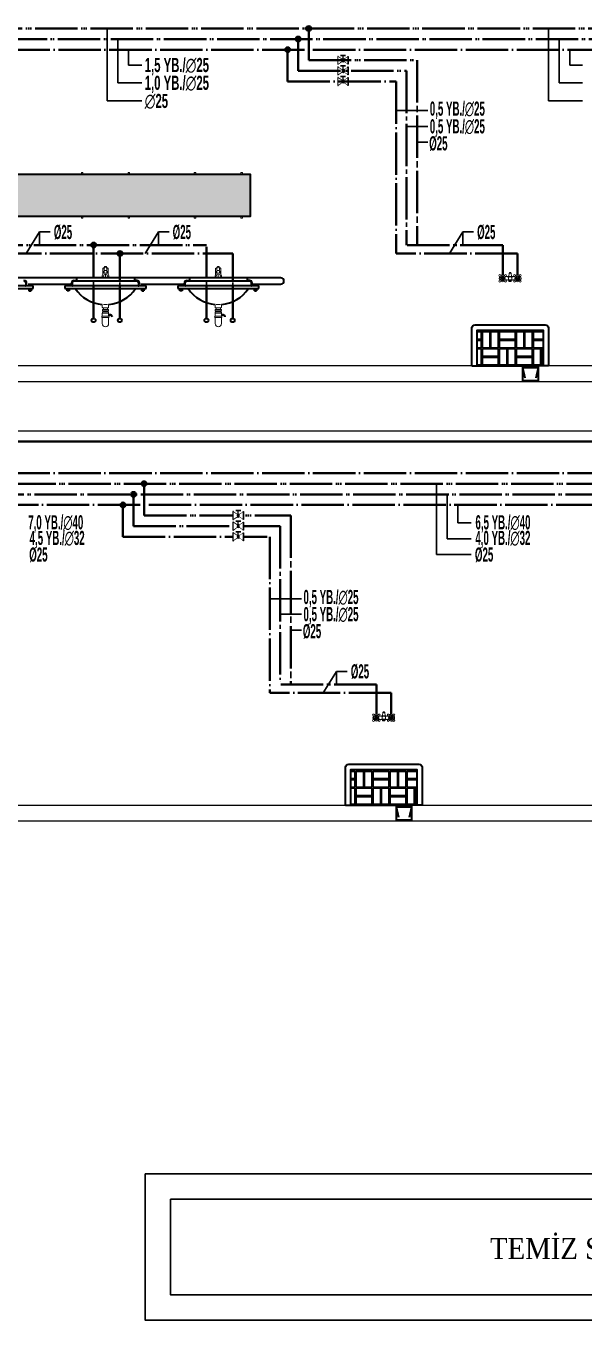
# Model space of a CAD drawing. Header units: centimetres. Extents: x 405464 to 563355, y 50011 to 66875.
# Drawn here: x 527998 to 528788, y 52674 to 54508 of the extents above; entities that cross this region are included whole.
import ezdxf
from ezdxf.enums import TextEntityAlignment as Align

# ---------------------------------------------------------------- set-up
doc = ezdxf.new("R2010")
doc.units = ezdxf.units.CM
for name, pattern in [('SICAKSU1', [75, 60, -6, 0, -3, 0, -6]), ('SIRKUL-1', [78, 60, -6, 0, -3, 0, -3, 0, -6]), ('SOGUKSU1', [72, 60, -6, 0, -6])]:
    doc.linetypes.add(name, pattern=pattern)
doc.layers.add('0-KRCN DI SU', color=41, linetype='D')
for name, color, linetype, lineweight in [('0-KRCN-IST-KÜRESEL VANA', 4, 'Continuous', 25), ('0-KRCN-IST-YAZI', 81, 'Continuous', 30), ('0-KRCN-SHT-02CIHAZ', 132, 'Continuous', 25), ('0-KRCN-SHT-03CIHAZ', 120, 'Continuous', 30), ('0-KRCN-SHT-DUŞTEKNESİKARE', 171, 'Continuous', 35), ('0-KRCN-SHT-KÜRESEL VANA', 4, 'Continuous', 25), ('0-KRCN-SHT-LAVABO', 171, 'Continuous', 35), ('0-KRCN-SHT-PAPSPAS YIKAMA', 171, 'Continuous', 40), ('0-KRCN-SHT-PİSSU-BORU', 220, 'PISSU_LINE50', 40), ('0-KRCN-SHT-PROSES-BORU', 1, '0-Y_LINE', 40), ('0-KRCN-SHT-SICAKSU', 50, 'SICAKSU1', 40), ('0-KRCN-SHT-SIRKULASYON', 145, 'SIRKUL-1', 40), ('0-KRCN-SHT-SOGUKSU', 141, 'SOGUKSU1', 40), ('0-KRCN-SHT-YAZI', 31, 'Continuous', 35), ('0-KRCN-SHT-YAZI-ÇAP-TEMSU', 81, 'Continuous', 30), ('0-MEK-SHT-YAZI-ÇAP-TEMSU', 81, 'Continuous', 30)]:
    doc.layers.add(name, color=color, linetype=linetype, lineweight=lineweight)
doc.styles.add('BORU', font='AGENCYR.TTF')
doc.styles.add('CAP', font='ARIALNB.TTF')
doc.styles.add('MUF', font='isocpeur.ttf')
doc.styles.get("Standard").update_dxf_attribs({"font": 'arial.ttf'})
doc.styles.add('YAZI', font='times.ttf')
doc.linetypes.add('0-Y_LINE', pattern='A,100,-0.5,["Y",BORU,S=9,R=0,X=0,Y=-4.5],-5', length=105.5)
doc.linetypes.add('D', pattern='A,12,-1,["D",Standard,S=1,R=0,X=-0.1,Y=-0.5],-1.6', length=14.6)
doc.linetypes.add('PISSU_LINE50', pattern='A,50,-10,["C",MUF,S=10,R=0,X=1,Y=-5],0', length=60)

# ---------------------------------------------------------------- blocks, each defined once
blk = doc.blocks.new('TEMİZLİK ODASI TEFRİŞİ')
at = {"layer": '0-KRCN-SHT-DUŞTEKNESİKARE', "color": 120, "linetype": 'Continuous', "lineweight": 20}
for p, q in [((35.2, 87.6), (34.8, 84.2)), ((35.2, 87.4), (37, 87.4)), ((36.4, 88.1), (35.8, 88.1)), ((37.4, 84.2), (37, 87.6)), ((27.8, 83), (26.4, 84.4)), ((27.8, 82.1), (26.4, 80.7)), ((28.7, 83.9), (27.3, 85.2)), ((28.7, 81.3), (27.3, 79.9)), ((29.6, 83.9), (30.9, 85.2)), ((29.6, 81.3), (30.9, 79.9)), ((30.4, 83), (31.8, 84.4)), ((30.4, 82.1), (31.8, 80.7)), ((35, 80.4), (35, 79.8)), ((35, 79.8), (35.2, 79.6)), ((37.2, 79.8), (35, 79.8)), ((35.2, 80.4), (35.2, 79.6)), ((35.2, 79.6), (37.1, 79.6)), ((37.1, 79.6), (37.1, 80.4)), ((37.1, 79.6), (37.2, 79.8)), ((37.2, 80.4), (37.2, 79.8)), ((41.6, 82.9), (40.3, 84.3)), ((41.6, 82), (40.3, 80.7)), ((42.5, 83.8), (41.1, 85.2)), ((42.5, 81.2), (41.1, 79.8)), ((43.4, 83.8), (44.8, 85.2)), ((43.4, 81.2), (44.8, 79.8)), ((44.2, 82.9), (45.6, 84.3)), ((44.2, 82), (45.6, 80.7))]:
    blk.add_line(p, q, dxfattribs=at)
at = {"layer": '0-KRCN-SHT-DUŞTEKNESİKARE'}
for p, q in [((5, 33), (9.2, 33)), ((5, 32.2), (9.2, 32.2)), ((5, 25), (9.2, 25)), ((9.2, 33), (9.2, 33.7)), ((9.2, 25), (9.2, 32.2)), ((10, 33), (10, 33.7)), ((10, 33), (25.2, 33)), ((10, 32.2), (17.2, 32.2)), ((10, 17), (10, 32.2)), ((17.2, 17), (17.2, 32.2)), ((18, 32.2), (25.2, 32.2)), ((18, 17), (18, 32.2)), ((25.2, 33), (25.2, 33.7)), ((25.2, 17), (25.2, 32.2)), ((26, 33), (26, 33.7)), ((26, 33), (33.2, 33)), ((26, 32.2), (41.2, 32.2)), ((26, 25), (26, 32.2)), ((26, 25), (41.2, 25)), ((33.2, 33), (33.2, 33.7)), ((34, 33), (34, 33.7)), ((34, 33), (41.2, 33)), ((41.2, 33), (41.2, 33.7)), ((41.2, 25), (41.2, 32.2)), ((42, 33), (42, 33.7)), ((42, 33), (57.2, 33)), ((42, 32.2), (49.2, 32.2)), ((42, 17), (42, 32.2)), ((49.2, 17), (49.2, 32.2)), ((50, 32.2), (57.2, 32.2)), ((50, 17), (50, 32.2)), ((57.2, 33), (57.2, 33.7)), ((57.2, 17), (57.2, 32.2)), ((58, 33), (58, 33.7)), ((58, 33), (65.2, 33)), ((58, 32.2), (67.2, 32.2)), ((58, 25), (58, 32.2)), ((58, 25), (67.2, 25)), ((65.2, 33), (65.2, 33.7)), ((66, 33), (66, 33.7)), ((66, 33), (67.2, 33)), ((5, 24.2), (9.2, 24.2)), ((5, 17), (9.2, 17)), ((5, 16.2), (9.2, 16.2)), ((9.2, 17), (9.2, 24.2)), ((9.2, 1), (9.2, 16.2)), ((10, 17), (17.2, 17)), ((10, 16.2), (25.2, 16.2)), ((10, 9), (10, 16.2)), ((18, 17), (25.2, 17)), ((25.2, 9), (25.2, 16.2)), ((26, 24.2), (41.2, 24.2)), ((26, 17), (26, 24.2)), ((26, 17), (41.2, 17)), ((26, 16.2), (33.2, 16.2)), ((26, 1), (26, 16.2)), ((33.2, 1), (33.2, 16.2)), ((34, 16.2), (41.2, 16.2)), ((34, 1), (34, 16.2)), ((41.2, 17), (41.2, 24.2)), ((41.2, 1), (41.2, 16.2)), ((42, 17), (49.2, 17)), ((42, 16.2), (57.2, 16.2)), ((42, 9), (42, 16.2)), ((50, 17), (57.2, 17)), ((57.2, 9), (57.2, 16.2)), ((58, 24.2), (67.2, 24.2)), ((58, 17), (58, 24.2)), ((58, 17), (67.2, 17)), ((58, 16.2), (65.2, 16.2)), ((58, 1), (58, 16.2)), ((65.2, 1), (65.2, 16.2)), ((66, 16.2), (67.2, 16.2)), ((66, 1), (66, 16.2)), ((0, 0), (47.7, 0)), ((5, 1), (9.2, 1)), ((5, 0.2), (9.2, 0.2)), ((9.2, 0), (9.2, 0.2)), ((10, 9), (25.2, 9)), ((10, 8.2), (25.2, 8.2)), ((10, 1), (10, 8.2)), ((10, 1), (25.2, 1)), ((10, 0.2), (17.2, 0.2)), ((10, 0), (10, 0.2)), ((17.2, 0), (17.2, 0.2)), ((18, 0.2), (25.2, 0.2)), ((18, 0), (18, 0.2)), ((25.2, 1), (25.2, 8.2)), ((25.2, 0), (25.2, 0.2)), ((26, 1), (33.2, 1)), ((26, 0.2), (41.2, 0.2)), ((26, 0), (26, 0.2)), ((34, 1), (41.2, 1)), ((41.2, 0), (41.2, 0.2)), ((42, 9), (57.2, 9)), ((42, 8.2), (57.2, 8.2)), ((42, 1), (42, 8.2)), ((42, 1), (57.2, 1)), ((42, 0.2), (49.2, 0.2)), ((42, 0), (42, 0.2)), ((49.2, 0), (49.2, 0.2)), ((50, 0.2), (57.2, 0.2)), ((50, 0), (50, 0.2)), ((57.2, 1), (57.2, 8.2)), ((57.2, 0), (57.2, 0.2)), ((58, 1), (65.2, 1)), ((58, 0.2), (67.2, 0.2)), ((58, 0), (58, 0.2)), ((72.2, 0), (62.7, 0)), ((66, 1), (67.2, 1)), ((47.8, -1.7), (50.1, -11.4)), ((47.8, -1.7), (62.7, -1.7)), ((60.5, -11.4), (62.7, -1.7))]:
    blk.add_line(p, q, dxfattribs=at)
at = {"layer": '0-KRCN-SHT-DUŞTEKNESİKARE', "color": 120, "linetype": 'Continuous', "lineweight": 20}
for points in [[(30.9, 85.3, 0.241813), (28, 85.6, 0.061533), (27.3, 85.3, 0.061533)], [(44.8, 85.4, 0.046279), (44.2, 85.6, 0.258278), (41.1, 85.1)], [(26.4, 84.4, 0.307928), (26.4, 80.7, 0.307928)], [(27.3, 79.9, 0.307928), (30.9, 79.9)], [(34.9, 80.9, 0.005994), (31.4, 81.1, 0.005994)], [(31.8, 80.7, 0.032609), (32, 81.1)], [(40.5, 84.1, 0.007122), (36.1, 84.3)], [(40.7, 81.1, 0.005754), (37.4, 80.9)], [(40.2, 81.1, 0.026784), (40.4, 80.8, 0.026784)], [(41.2, 79.9, 0.296451), (44.8, 79.8)], [(45.7, 80.6, 0.312764), (45.8, 84.4, 0.312764)]]:
    blk.add_lwpolyline(points, format="xyb", dxfattribs=at)
blk.add_lwpolyline([(34.6, 81.2), (37.6, 81.2), (37.6, 83.3, 0.406919), (37, 84), (35.3, 84, 0.406743), (34.6, 83.3)], format="xyb", close=True, dxfattribs=at)
blk.add_lwpolyline([(34.9, 81.2), (34.9, 80.4), (37.4, 80.4), (37.4, 81.2)], dxfattribs=at)
at = {"layer": '0-KRCN-SHT-DUŞTEKNESİKARE'}
blk.add_lwpolyline([(0, 0), (0, 35.7, -0.414214), (3, 38.7), (69.2, 38.7, -0.414214), (72.2, 35.7), (72.2, 0)], format="xyb", dxfattribs=at)
blk.add_lwpolyline([(5, 0), (5, 33.7), (67.2, 33.7), (67.2, 0)], dxfattribs=at)
blk.add_lwpolyline([(47.7, 0), (47.7, -14), (62.7, -14), (62.7, 0)], close=True, dxfattribs=at)
at = {"layer": '0-KRCN-SHT-DUŞTEKNESİKARE', "color": 120, "linetype": 'Continuous', "lineweight": 20}
for centre in [(29.1, 82.6), (42.9, 82.5)]:
    blk.add_circle(centre, 0.54, dxfattribs=at)
for centre, radius, start, end in [((26.4, 85.2), 0.843, 0.3785, 269.6215), ((31.8, 85.2), 0.843, 270.3785, 179.6215), ((35.8, 87.5), 0.6, 90, 171.8814), ((36.4, 87.5), 0.6, 8.1186, 90), ((40.3, 85.2), 0.843, 0.3785, 269.6215), ((45.6, 85.2), 0.843, 270.3785, 179.6215), ((26.4, 79.9), 0.843, 90.3785, 359.6215), ((29.1, 82.6), 2.4, 149.4775, 210.5225), ((29.1, 82.6), 1.38, 160.8241, 250.8241), ((29.1, 82.6), 1.38, 19.1759, 160.8241), ((29.1, 82.6), 2.4, 59.4775, 120.5225), ((29.1, 82.6), 2.4, 239.4775, 300.5225), ((29.1, 82.6), 1.38, 250.8241, 340.8241), ((29.1, 82.6), 1.38, 340.8241, 19.1759), ((31.8, 79.9), 0.843, 180.3785, 89.6215), ((29.1, 82.6), 2.4, 329.4775, 30.5225), ((41.4, -75.2), 159.6, 91.8949, 93.5664), ((32.9, 88.4), 7.41, 270.3733, 283.0762), ((33, 81.2), 2.96, 64.314, 82.3504), ((34, 83.3), 0.65, 0.008, 71.7267), ((38.3, 83.3), 0.65, 108.2813, 180), ((39.3, 88.4), 7.41, 256.9318, 269.6347), ((39.2, 81.2), 2.96, 97.6576, 115.694), ((40.3, 79.8), 0.843, 90.3785, 359.6215), ((42.9, 82.5), 2.4, 149.4775, 210.5225), ((42.9, 82.5), 1.38, 19.1759, 160.8241), ((42.9, 82.5), 1.38, 160.8241, 250.8241), ((42.9, 82.5), 2.4, 59.4775, 120.5225), ((42.9, 82.5), 2.4, 239.4775, 300.5225), ((42.9, 82.5), 1.38, 250.8241, 340.8241), ((42.9, 82.5), 1.38, 340.8241, 19.1759), ((45.6, 79.8), 0.843, 180.3785, 89.6215), ((42.9, 82.5), 2.4, 329.4775, 30.5225)]:
    blk.add_arc(centre, radius, start, end, dxfattribs=at)
at = {"layer": '0-KRCN-SHT-SICAKSU', "ltscale": 0.5}
blk.add_line((29.1, 85.8), (29.1, 114), dxfattribs=at)
at = {"layer": '0-KRCN-SHT-SOGUKSU', "ltscale": 0.5}
blk.add_line((43.1, 85.8), (43.1, 106), dxfattribs=at)
blk = doc.blocks.new('0-MEK-SHT-KÜRESELVANA')
at = {"layer": '0-KRCN-IST-KÜRESEL VANA'}
blk.add_hatch(color=256, dxfattribs=at).paths.add_polyline_path([(1.4, 0, 1), (-1.4, 0, 1)])
for p, q in [((-1.1, 0.9), (-4.2, 3)), ((-4.2, -3.1), (-4.2, 3)), ((-4.2, 3), (-4.2, -3.1)), ((-2.4, 4.6), (2.3, 4.6)), ((0, 4.6), (-2.4, 4.6)), ((0, 0), (0, 4.6)), ((2.3, 4.6), (0, 4.6)), ((1.1, 0.8), (4.3, 3)), ((4.3, -3.1), (4.3, 3)), ((4.3, 3), (4.3, -3.1)), ((-4.2, -3.1), (-1.1, -0.9)), ((4.3, -3.1), (1.1, -0.8))]:
    blk.add_line(p, q, dxfattribs=at)
for points in [[(-4.5, 3.7), (-5, 3.7), (-5, -3.8), (-4.5, -3.8)], [(4.6, 3.7), (5, 3.7), (5, -3.8), (4.6, -3.8)]]:
    blk.add_lwpolyline(points, close=True, dxfattribs=at)
blk.add_circle((0, 0), 1.42, dxfattribs=at)
blk.add_wipeout([(4.3, 3), (4.3, -3.1), (1.1, -0.9), (1.2, -0.8), (1.2, -0.7), (1.2, -0.7), (1.3, -0.6), (1.3, -0.5), (1.4, -0.4), (1.4, -0.3), (1.4, -0.2), (1.4, -0.1), (1.4, 0), (1.4, 0.1), (1.4, 0.2), (1.4, 0.2), (1.4, 0.3), (1.4, 0.4), (1.3, 0.5), (1.3, 0.6), (1.2, 0.7), (1.2, 0.7), (1.2, 0.8), (1.1, 0.8), (1.1, 0.9)]).dxf.layer = '0-KRCN-IST-KÜRESEL VANA'
blk.add_wipeout([(-4.2, 3), (-4.2, -3.1), (-1.1, -0.9), (-1.2, -0.8), (-1.2, -0.7), (-1.2, -0.7), (-1.3, -0.6), (-1.3, -0.5), (-1.4, -0.4), (-1.4, -0.3), (-1.4, -0.2), (-1.4, -0.1), (-1.4, 0), (-1.4, 0.1), (-1.4, 0.2), (-1.4, 0.2), (-1.4, 0.3), (-1.4, 0.4), (-1.3, 0.5), (-1.3, 0.6), (-1.2, 0.7), (-1.2, 0.7), (-1.2, 0.8), (-1.1, 0.8), (-1.1, 0.9)]).dxf.layer = '0-KRCN-IST-KÜRESEL VANA'
blk = doc.blocks.new('0-MEK-SHT-ZKLN-LAV.TEZGAHALTI YEDİLİ')
at = {"layer": '0-KRCN-SHT-LAVABO', "linetype": 'Continuous', "lineweight": 20}
h = blk.add_hatch(dxfattribs=at)
h.set_pattern_fill('DASH', color=120, scale=1.5, angle=45)
h.paths.add_polyline_path([(-285.8, 141), (-285.8, 141.6), (-284.4, 141.6), (-284.4, 141), (-241.9, 141), (-241.9, 141.6), (-240.5, 141.6), (-240.5, 141), (-180.8, 141), (-180.8, 141.6), (-179.4, 141.6), (-179.4, 141), (-136.8, 141), (-136.8, 141.6), (-135.4, 141.6), (-135.4, 141), (-75.7, 141), (-75.7, 141.6), (-74.3, 141.6), (-74.3, 141), (-31.8, 141), (-31.8, 141.6), (-30.4, 141.6), (-30.4, 141), (29.4, 141), (29.4, 141.6), (30.8, 141.6), (30.8, 141), (73.3, 141), (73.3, 141.6), (74.7, 141.6), (74.7, 141), (135.8, 141), (135.8, 141.6), (137.2, 141.6), (137.2, 141), (179.8, 141), (179.8, 141.6), (181.2, 141.6), (181.2, 141), (401.4, 141), (401.4, 181), (181.2, 181), (181.2, 180.4), (179.8, 180.4), (179.8, 181), (137.2, 181), (137.2, 180.4), (135.8, 180.4), (135.8, 181), (74.7, 181), (74.7, 180.4), (73.3, 180.4), (73.3, 181), (30.8, 181), (30.8, 180.4), (29.4, 180.4), (29.4, 181), (-30.4, 181), (-30.4, 180.4), (-31.8, 180.4), (-31.8, 181), (-74.3, 181), (-74.3, 180.4), (-75.7, 180.4), (-75.7, 181), (-135.4, 181), (-135.4, 180.4), (-136.8, 180.4), (-136.8, 181), (-179.4, 181), (-179.4, 180.4), (-180.8, 180.4), (-180.8, 181), (-240.5, 181), (-240.5, 180.4), (-241.9, 180.4), (-241.9, 181), (-284.4, 181), (-284.4, 180.4), (-285.8, 180.4), (-285.8, 181), (-293.1, 181), (-293.1, 141)])
at = {"layer": '0-KRCN-SHT-LAVABO', "color": 120, "linetype": 'Continuous', "lineweight": 20}
for p, q in [((242.3, 182.5), (242.3, 180.4)), ((243.7, 182.5), (242.3, 182.5)), ((242.3, 180.4), (243.7, 180.4)), ((243.7, 180.4), (243.7, 182.5)), ((286.2, 180.4), (286.2, 182.5)), ((286.2, 182.5), (287.6, 182.5)), ((287.6, 180.4), (286.2, 180.4)), ((287.6, 182.5), (287.6, 180.4)), ((348.7, 182.5), (348.7, 180.4)), ((350.1, 182.5), (348.7, 182.5)), ((348.7, 180.4), (350.1, 180.4)), ((350.1, 180.4), (350.1, 182.5)), ((392.7, 180.4), (392.7, 182.5)), ((392.7, 182.5), (394.1, 182.5)), ((394.1, 180.4), (392.7, 180.4)), ((394.1, 182.5), (394.1, 180.4)), ((242.3, 139.5), (242.3, 141.6)), ((242.3, 141.6), (243.7, 141.6)), ((243.7, 139.5), (242.3, 139.5)), ((243.7, 141.6), (243.7, 139.5)), ((287.6, 141.6), (286.2, 141.6)), ((286.2, 141.6), (286.2, 139.5)), ((286.2, 139.5), (287.6, 139.5)), ((287.6, 139.5), (287.6, 141.6)), ((348.7, 139.5), (348.7, 141.6)), ((348.7, 141.6), (350.1, 141.6)), ((350.1, 139.5), (348.7, 139.5)), ((350.1, 141.6), (350.1, 139.5)), ((394.1, 141.6), (392.7, 141.6)), ((392.7, 141.6), (392.7, 139.5)), ((392.7, 139.5), (394.1, 139.5)), ((394.1, 139.5), (394.1, 141.6)), ((261.9, 85), (263.7, 90.1)), ((264, 86.6), (262.1, 83)), ((262.4, 86.5), (262.4, 91.7)), ((264.1, 93.4), (263.7, 90.6)), ((264, 93.2), (265.8, 93.2)), ((265.2, 93.9), (264.7, 93.9)), ((264.9, 86.6), (264.9, 83)), ((266.2, 90.6), (265.8, 93.4)), ((265.9, 86.6), (267.8, 83)), ((268, 85), (266.2, 90.1)), ((267.5, 86.5), (267.5, 91.7)), ((368.4, 85), (370.1, 90.1)), ((370.4, 86.6), (368.5, 83)), ((368.9, 86.5), (368.9, 91.7)), ((370.5, 93.4), (370.1, 90.6)), ((370.5, 93.2), (372.3, 93.2)), ((371.7, 93.9), (371.1, 93.9)), ((371.4, 86.6), (371.4, 83)), ((372.7, 90.6), (372.3, 93.4)), ((372.4, 86.6), (374.3, 83)), ((374.5, 85), (372.7, 90.1)), ((373.9, 86.5), (373.9, 91.7)), ((261.9, 83), (261.9, 85)), ((261.9, 83), (268, 83)), ((268, 83), (268, 85)), ((368.4, 83), (368.4, 85)), ((368.4, 83), (374.5, 83)), ((374.5, 83), (374.5, 85)), ((261.9, 55.3), (261.9, 57.9)), ((261.9, 49.3), (261.9, 46.8)), ((262, 52.7), (262, 52.5)), ((262, 50.5), (262, 50.3)), ((267.4, 54.8), (262.4, 54.8)), ((267.4, 49.8), (262.4, 49.8)), ((267.4, 53.2), (262.5, 53.2)), ((262.5, 52), (267.4, 52)), ((267.4, 51), (262.5, 51)), ((262.5, 49.8), (267.4, 49.8)), ((262.9, 54.8), (262.9, 53.2)), ((262.9, 52), (262.9, 51)), ((266.9, 54.8), (266.9, 53.2)), ((266.9, 52), (266.9, 51)), ((267.9, 57.9), (267.9, 55.3)), ((267.9, 52.5), (267.9, 52.7)), ((267.9, 50.3), (267.9, 50.5)), ((267.9, 46.8), (267.9, 49.3)), ((368.4, 55.3), (368.4, 57.9)), ((368.4, 52.7), (368.4, 52.5)), ((368.4, 50.5), (368.4, 50.3)), ((368.4, 49.3), (368.4, 46.8)), ((373.9, 54.8), (368.9, 54.8)), ((373.9, 53.2), (368.9, 53.2)), ((368.9, 52), (373.9, 52)), ((373.9, 51), (368.9, 51)), ((368.9, 49.8), (373.9, 49.8)), ((373.9, 49.8), (368.9, 49.8)), ((369.4, 54.8), (369.4, 53.2)), ((369.4, 52), (369.4, 51)), ((373.4, 54.8), (373.4, 53.2)), ((373.4, 52), (373.4, 51)), ((374.4, 57.9), (374.4, 55.3)), ((374.4, 52.5), (374.4, 52.7)), ((374.4, 50.3), (374.4, 50.5)), ((374.4, 46.8), (374.4, 49.3)), ((261.4, 46.3), (261.4, 46.1)), ((267.9, 46.8), (261.9, 46.8)), ((261.9, 45.6), (267.9, 45.6)), ((261.9, 45.6), (261.9, 39.8)), ((264.9, 36.8), (264.9, 36.8)), ((267.9, 39.8), (267.9, 45.6)), ((268.4, 46.1), (268.4, 46.3)), ((367.9, 46.3), (367.9, 46.1)), ((374.4, 46.8), (368.4, 46.8)), ((368.4, 45.6), (374.4, 45.6)), ((368.4, 45.6), (368.4, 39.8)), ((371.4, 36.8), (371.4, 36.8)), ((374.4, 39.8), (374.4, 45.6)), ((374.9, 46.1), (374.9, 46.3))]:
    blk.add_line(p, q, dxfattribs=at)
at = {"layer": '0-KRCN-SHT-LAVABO', "linetype": 'Continuous'}
for p, q in [((430.4, 83), (-322.2, 83)), ((196.8, 75.4), (120.2, 75.4)), ((190, 75.9), (190, 78)), ((190.5, 77), (190.5, 78)), ((191.9, 77), (232.9, 77)), ((192.7, 77), (192.7, 75.4)), ((194.7, 77), (194.7, 75.4)), ((196.8, 72.9), (196.8, 75.4)), ((226.7, 75.4), (226.7, 72.9)), ((303.2, 75.4), (226.7, 75.4)), ((228.7, 77), (228.7, 75.4)), ((230.7, 77), (230.7, 75.4)), ((232.9, 77), (232.9, 78)), ((233.4, 78), (233.4, 75.9)), ((235.4, 80.5), (237.6, 80.5)), ((294.4, 80), (235.4, 80)), ((237.6, 83), (237.6, 80.5)), ((292.3, 83), (292.3, 80.5)), ((294.4, 80.5), (292.3, 80.5)), ((296.4, 75.9), (296.4, 78)), ((296.9, 77), (296.9, 78)), ((298.3, 77), (339.4, 77)), ((299.2, 77), (299.2, 75.4)), ((301.2, 77), (301.2, 75.4)), ((303.2, 72.9), (303.2, 75.4)), ((333.1, 75.4), (333.1, 72.9)), ((409.7, 75.4), (333.1, 75.4)), ((335.2, 77), (335.2, 75.4)), ((337.2, 77), (337.2, 75.4)), ((339.4, 77), (339.4, 78)), ((339.9, 78), (339.9, 75.9)), ((341.9, 80.5), (344.1, 80.5)), ((400.9, 80), (341.9, 80)), ((344.1, 83), (344.1, 80.5)), ((398.7, 83), (398.7, 80.5)), ((400.9, 80.5), (398.7, 80.5)), ((402.9, 75.9), (402.9, 78)), ((403.4, 77), (403.4, 78)), ((403.4, 77), (430.4, 77)), ((405.6, 77), (405.6, 75.4)), ((407.6, 77), (407.6, 75.4)), ((409.7, 72.9), (409.7, 75.4)), ((120.2, 72.9), (196.8, 72.9)), ((191.8, 72.9), (191.8, 71.9)), ((192.2, 71.7), (195.2, 71.7)), ((192.7, 72.9), (192.7, 71.9)), ((192.7, 71.7), (192.7, 70.9)), ((192.7, 70.9), (194.7, 70.9)), ((194.7, 72.9), (194.7, 71.9)), ((194.7, 71.7), (194.7, 70.9)), ((195.6, 72.9), (195.6, 71.9)), ((226.7, 72.9), (303.2, 72.9)), ((227.8, 72.9), (227.8, 71.9)), ((231.3, 71.7), (228.2, 71.7)), ((228.7, 72.9), (228.7, 71.9)), ((228.7, 71.7), (228.7, 70.9)), ((230.7, 70.9), (228.7, 70.9)), ((230.7, 72.9), (230.7, 71.9)), ((230.7, 71.7), (230.7, 70.9)), ((231.6, 72.9), (231.6, 71.9)), ((298.3, 72.9), (298.3, 71.9)), ((298.6, 71.7), (301.7, 71.7)), ((299.2, 72.9), (299.2, 71.9)), ((299.2, 71.7), (299.2, 70.9)), ((299.2, 70.9), (301.2, 70.9)), ((301.2, 72.9), (301.2, 71.9)), ((301.2, 71.7), (301.2, 70.9)), ((302.1, 72.9), (302.1, 71.9)), ((333.1, 72.9), (409.7, 72.9)), ((334.3, 72.9), (334.3, 71.9)), ((337.7, 71.7), (334.6, 71.7)), ((335.2, 72.9), (335.2, 71.9)), ((335.2, 71.7), (335.2, 70.9)), ((337.2, 70.9), (335.2, 70.9)), ((337.2, 72.9), (337.2, 71.9)), ((337.2, 71.7), (337.2, 70.9)), ((338.1, 72.9), (338.1, 71.9)), ((404.7, 72.9), (404.7, 71.9)), ((405.1, 71.7), (408.2, 71.7)), ((405.6, 72.9), (405.6, 71.9)), ((405.6, 71.7), (405.6, 70.9)), ((405.6, 70.9), (407.6, 70.9)), ((407.6, 72.9), (407.6, 71.9)), ((407.6, 71.7), (407.6, 70.9)), ((408.5, 72.9), (408.5, 71.9))]:
    blk.add_line(p, q, dxfattribs=at)
blk.add_lwpolyline([(-293.1, 181), (401.4, 181), (401.4, 141), (-293.1, 141)], close=True, dxfattribs=at)
at = {"layer": '0-KRCN-SHT-LAVABO', "color": 120, "linetype": 'Continuous', "lineweight": 20}
for points in [[(263.7, 90.1), (263.7, 87.3), (266.2, 87.3), (266.2, 90.1)], [(370.1, 90.1), (370.1, 87.3), (372.7, 87.3), (372.7, 90.1)]]:
    blk.add_lwpolyline(points, close=True, dxfattribs=at)
at = {"layer": '0-KRCN-SHT-LAVABO', "linetype": 'Continuous'}
for centre in [(253.7, 42.9), (278.5, 42.9), (360.2, 42.9), (385, 42.9)]:
    blk.add_circle(centre, 1.84, dxfattribs=at)
at = {"layer": '0-KRCN-SHT-LAVABO', "color": 120, "linetype": 'Continuous', "lineweight": 20}
for centre, radius, start, end in [((264.9, 89.7), 3.23, 107.405, 141.3143), ((264.7, 93.3), 0.6, 90, 171.8814), ((265.2, 93.3), 0.6, 8.1186, 90), ((264.9, 89.7), 3.23, 38.6857, 72.595), ((371.4, 89.7), 3.23, 107.405, 141.3143), ((371.1, 93.3), 0.6, 90, 171.8814), ((371.7, 93.3), 0.6, 8.1186, 90), ((371.4, 89.7), 3.23, 38.6857, 72.595), ((262.4, 55.3), 0.5, 180, 270), ((262.4, 49.3), 0.5, 90, 180), ((262.5, 52.7), 0.5, 90, 180), ((262.5, 52.5), 0.5, 180, 270), ((262.5, 50.5), 0.5, 90, 180), ((262.5, 50.3), 0.5, 180, 270), ((264.9, 92), 34.3, 266.6528, 273.3472), ((267.4, 55.3), 0.5, 270, 0), ((267.4, 52.7), 0.5, 0, 90), ((267.4, 52.5), 0.5, 270, 0), ((267.4, 50.5), 0.5, 0, 90), ((267.4, 50.3), 0.5, 270, 0), ((267.4, 49.3), 0.5, 0, 90), ((368.9, 55.3), 0.5, 180, 270), ((368.9, 52.7), 0.5, 90, 180), ((368.9, 52.5), 0.5, 180, 270), ((368.9, 50.5), 0.5, 90, 180), ((368.9, 50.3), 0.5, 180, 270), ((368.9, 49.3), 0.5, 90, 180), ((371.4, 92), 34.3, 266.6528, 273.3472), ((373.9, 55.3), 0.5, 270, 0), ((373.9, 52.7), 0.5, 0, 90), ((373.9, 52.5), 0.5, 270, 0), ((373.9, 50.5), 0.5, 0, 90), ((373.9, 50.3), 0.5, 270, 0), ((373.9, 49.3), 0.5, 0, 90), ((261.9, 46.3), 0.5, 90, 180), ((261.9, 46.1), 0.5, 180, 270), ((264.9, 39.8), 3, 180, 270), ((264.9, 39.8), 3, 270, 0), ((267.9, 46.3), 0.5, 0, 90), ((267.9, 46.1), 0.5, 270, 0), ((368.4, 46.3), 0.5, 90, 180), ((368.4, 46.1), 0.5, 180, 270), ((371.4, 39.8), 3, 180, 270), ((371.4, 39.8), 3, 270, 0), ((374.4, 46.3), 0.5, 0, 90), ((374.4, 46.1), 0.5, 270, 0)]:
    blk.add_arc(centre, radius, start, end, dxfattribs=at)
at = {"layer": '0-KRCN-SHT-LAVABO', "linetype": 'Continuous'}
for centre, radius, start, end in [((188, 78), 2.5, 0, 90), ((188, 78), 2, 0, 90), ((189.5, 75.9), 0.5, 270, 0), ((235.4, 78), 2.5, 90, 180), ((235.4, 78), 2, 90, 180), ((233.9, 75.9), 0.5, 180, 270), ((294.4, 78), 2.5, 0, 90), ((294.4, 78), 2, 0, 90), ((295.9, 75.9), 0.5, 270, 0), ((341.9, 78), 2.5, 90, 180), ((341.9, 78), 2, 90, 180), ((340.4, 75.9), 0.5, 180, 270), ((400.9, 78), 2.5, 0, 90), ((400.9, 78), 2, 0, 90), ((402.4, 75.9), 0.5, 270, 0), ((430.4, 80), 3, 270, 90), ((192.3, 72.5), 0.801, 235.8042, 304.1958), ((193.7, 75.4), 3.65, 254.1142, 285.8858), ((195.2, 72.5), 0.801, 235.8042, 304.1958), ((228.3, 72.5), 0.801, 235.8042, 304.1958), ((229.7, 75.4), 3.65, 254.1142, 285.8858), ((231.2, 72.5), 0.801, 235.8042, 304.1958), ((264.9, 92), 34.3, 213.8452, 264.9756), ((264.9, 92), 34.3, 275.0244, 326.1548), ((298.7, 72.5), 0.801, 235.8042, 304.1958), ((300.2, 75.4), 3.65, 254.1142, 285.8858), ((301.6, 72.5), 0.801, 235.8042, 304.1958), ((334.7, 72.5), 0.801, 235.8042, 304.1958), ((336.2, 75.4), 3.65, 254.1142, 285.8858), ((337.6, 72.5), 0.801, 235.8042, 304.1958), ((371.4, 92), 34.3, 213.8452, 264.9756), ((371.4, 92), 34.3, 275.0244, 326.1548), ((405.2, 72.5), 0.801, 235.8042, 304.1958), ((406.6, 75.4), 3.65, 254.1142, 285.8858), ((408.1, 72.5), 0.801, 235.8042, 304.1958)]:
    blk.add_arc(centre, radius, start, end, dxfattribs=at)
at = {"layer": '0-KRCN-SHT-PİSSU-BORU', "ltscale": 0.5}
for p, q in [((267.9, 48.2), (269.2, 48.2)), ((374.4, 48.2), (375.7, 48.2))]:
    blk.add_line(p, q, dxfattribs=at)
for centre in [(269.2, 46.2), (375.7, 46.2)]:
    blk.add_arc(centre, 2, 0, 90, dxfattribs=at)
at = {"layer": '0-KRCN-SHT-SICAKSU', "ltscale": 0.5}
for p, q in [((253.7, 44.7), (253.7, 114)), ((360.2, 44.7), (360.2, 114))]:
    blk.add_line(p, q, dxfattribs=at)
at = {"layer": '0-KRCN-SHT-SOGUKSU', "ltscale": 0.5}
for p, q in [((278.5, 44.7), (278.5, 106)), ((385, 44.7), (385, 106))]:
    blk.add_line(p, q, dxfattribs=at)
blk = doc.blocks.new('DONUT')
at = {"layer": '0-KRCN-SHT-03CIHAZ'}
blk.add_hatch(color=256, dxfattribs=at).paths.add_polyline_path([(2.5, 0, 1), (-2.5, 0, 1)])
blk.add_circle((0, 0), 2.5, dxfattribs=at)

msp = doc.modelspace()

# ---------------------------------------------------------------- linework, layer by layer
at = {"layer": '0-KRCN DI SU', "linetype": 'D', "ltscale": 5}
msp.add_line((519319.8, 53934.1), (541811, 53934.1), dxfattribs=at)
at = {"layer": '0-KRCN-IST-YAZI'}
for points in [[(528166.6, 52881.3), (529769.8, 52881.3), (529769.8, 52674.2), (528166.6, 52674.2)], [(528202.6, 52845.3), (529733.8, 52845.3), (529733.8, 52710.2), (528202.6, 52710.2)]]:
    msp.add_lwpolyline(points, close=True, dxfattribs=at)
at = {"layer": '0-KRCN-SHT-02CIHAZ', "color": 8}
for p, q in [((542151.7, 54026.3), (519319.8, 54026.3)), ((519319.8, 54003.8), (542151.7, 54003.8)), ((519319.8, 53403.8), (542151.7, 53403.8)), ((542151.7, 53381.3), (519319.8, 53381.3))]:
    msp.add_line(p, q, dxfattribs=at)
at = {"layer": '0-KRCN-SHT-PROSES-BORU'}
msp.add_line((519319.8, 53919.1), (541811, 53919.1), dxfattribs=at)
at = {"layer": '0-KRCN-SHT-SICAKSU'}
for p, q in [((519319.8, 54489.1), (529066.1, 54489.1)), ((528383.4, 54489.1), (528383.4, 54444.1)), ((528537, 54444.1), (528537, 54197.3)), ((527181.8, 54197.3), (528253.5, 54197.3)), ((528673, 54197.3), (528537, 54197.3)), ((525302.9, 53844.1), (530615.7, 53844.1)), ((528150.3, 53844.1), (528150.3, 53799.1)), ((528150.3, 53799.1), (528358.1, 53799.1)), ((528358.1, 53799.1), (528358.1, 53574.8)), ((528494.2, 53574.8), (528358.1, 53574.8))]:
    msp.add_line(p, q, dxfattribs=at)
at = {"layer": '0-KRCN-SHT-SIRKULASYON'}
for p, q in [((519319.8, 54504.1), (529081.1, 54504.1)), ((528398.4, 54504.1), (528398.4, 54459.1)), ((528552, 54459.1), (528552, 54197.3)), ((525317.9, 53859.1), (530630.7, 53859.1)), ((528165.3, 53859.1), (528165.3, 53814.1)), ((528165.3, 53814.1), (528373.1, 53814.1)), ((528373.1, 53814.1), (528373.1, 53574.8))]:
    msp.add_line(p, q, dxfattribs=at)
at = {"layer": '0-KRCN-SHT-SOGUKSU'}
for p, q in [((519319.8, 54474.1), (529051.1, 54474.1)), ((528368.4, 54474.1), (528368.4, 54429.1)), ((528522, 54429.1), (528522, 54185.3)), ((527166.8, 54185.3), (528290.7, 54185.3)), ((528694.1, 54185.3), (528522, 54185.3)), ((519319.8, 53874.1), (541811, 53874.1)), ((525287.9, 53829.1), (530600.7, 53829.1)), ((528135.3, 53829.1), (528135.3, 53784.1)), ((528135.3, 53784.1), (528343.1, 53784.1)), ((528343.1, 53784.1), (528343.1, 53562.8)), ((528515.2, 53562.8), (528343.1, 53562.8))]:
    msp.add_line(p, q, dxfattribs=at)
at = {"layer": '0-KRCN-SHT-YAZI-ÇAP-TEMSU', "linetype": 'Continuous'}
for p, q in [((528113.2, 54504.1), (528113.2, 54401.5)), ((528738, 54504.1), (528738, 54401.5)), ((528128.2, 54489.1), (528128.2, 54427.2)), ((528753, 54489.1), (528753, 54427.2)), ((528143.2, 54474.1), (528143.2, 54452.4)), ((528768, 54474.1), (528768, 54452.4)), ((528522, 54388), (528567, 54388)), ((528537, 54365.5), (528567, 54365.5)), ((528552, 54343), (528567, 54343)), ((528017.4, 54215.8), (527998.5, 54185.3)), ((528032.4, 54215.8), (528017.4, 54215.8)), ((528017.4, 54215.8), (528017.4, 54197.3)), ((528185.7, 54215.8), (528166.8, 54185.3)), ((528200.7, 54215.8), (528185.7, 54215.8)), ((528185.7, 54215.8), (528185.7, 54197.3)), ((528616.7, 54215.8), (528597.8, 54185.3)), ((528631.7, 54215.8), (528616.7, 54215.8)), ((528616.7, 54215.8), (528616.7, 54197.3)), ((528579.4, 53859.1), (528579.4, 53758.8)), ((528594.4, 53844.1), (528594.4, 53781.3)), ((528609.4, 53829.1), (528609.4, 53803.8)), ((528609.4, 53803.8), (528628.5, 53803.8)), ((528594.4, 53781.3), (528628.5, 53781.3)), ((528579.4, 53758.8), (528628.5, 53758.8)), ((528343.1, 53696.1), (528388.1, 53696.1)), ((528358.1, 53674.4), (528388.1, 53674.4)), ((528373.1, 53651.9), (528388.1, 53651.9)), ((528437.9, 53593.3), (528419, 53562.8)), ((528452.9, 53593.3), (528437.9, 53593.3)), ((528437.9, 53593.3), (528437.9, 53574.8))]:
    msp.add_line(p, q, dxfattribs=at)
at = {"layer": '0-MEK-SHT-YAZI-ÇAP-TEMSU', "linetype": 'Continuous'}
for p, q in [((528143.2, 54452.4), (528162.1, 54452.4)), ((528768, 54452.4), (528786.2, 54452.4)), ((528128.2, 54427.2), (528162.1, 54427.2)), ((528753, 54427.2), (528786.2, 54427.2)), ((528113.2, 54401.5), (528162.1, 54401.5)), ((528738, 54401.5), (528786.2, 54401.5))]:
    msp.add_line(p, q, dxfattribs=at)

# ---------------------------------------------------------------- block references
at = {"layer": '0-KRCN-SHT-03CIHAZ', "yscale": 1.5, "zscale": 1.5}
for p, xscale in [((528398.4, 54504.1), -1.5), ((528383.4, 54489.1), -1.5), ((528368.4, 54474.1), -1.5), ((528093.8, 54197.3), 1.5), ((528131, 54185.3), 1.5), ((528165.3, 53859.1), -1.5), ((528150.3, 53844.1), -1.5), ((528135.3, 53829.1), -1.5)]:
    msp.add_blockref('DONUT', p, dxfattribs=dict(at, xscale=xscale))
at = {"layer": '0-KRCN-SHT-KÜRESEL VANA', "xscale": -1.5, "yscale": 1.5, "zscale": 1.5}
msp.add_blockref('0-MEK-SHT-KÜRESELVANA', (528446.9, 54429.1), dxfattribs=at)
at = {"layer": '0-KRCN-SHT-LAVABO', "xscale": 1.5, "yscale": 1.5, "zscale": 1.5}
msp.add_blockref('0-MEK-SHT-ZKLN-LAV.TEZGAHALTI YEDİLİ', (527713.2, 54026.3), dxfattribs=at)
at = {"layer": '0-KRCN-SHT-PAPSPAS YIKAMA', "xscale": 1.5, "yscale": 1.5, "zscale": 1.5}
for p in [(528629.4, 54026.3), (528450.5, 53403.8)]:
    msp.add_blockref('TEMİZLİK ODASI TEFRİŞİ', p, dxfattribs=at)

# ---------------------------------------------------------------- texts
at = {"layer": '0-KRCN-SHT-YAZI', "color": 61, "style": 'YAZI', "width": 0.9}
msp.add_text('TEMİZ SU TESİSAT SEMBOLLERİ', height=30, dxfattribs=at).set_placement((528968.2, 52775.6), align=Align.MIDDLE_CENTER)
at = {"layer": '0-KRCN-SHT-YAZI-ÇAP-TEMSU', "linetype": 'Continuous', "style": 'CAP', "width": 0.6}
for s, p in [('0,5 YB./∅25', (528569.8, 54390.6)), ('0,5 YB./∅25', (528569.8, 54365.5)), ('Ø25', (528568.9, 54341.4)), ('7,0 YB./∅40', (528001.2, 53804.5)), ('6,5 YB./∅40', (528634.4, 53804.5)), ('4,5 YB./∅32', (528003.2, 53782.4)), ('4,0 YB./∅32', (528634.3, 53782.4)), ('Ø25', (528002.6, 53758.8)), ('Ø25', (528633.7, 53758.8)), ('0,5 YB./∅25', (528390.9, 53698.7)), ('0,5 YB./∅25', (528390.9, 53674.4)), ('Ø25', (528390, 53650.3))]:
    msp.add_text(s, height=20, dxfattribs=at).set_placement(p, align=Align.MIDDLE_LEFT)
for p in [(528050.4, 54215.8), (528218.7, 54215.8), (528649.7, 54215.8), (528470.9, 53593.3)]:
    msp.add_text('%%C25', height=20, dxfattribs=at).set_placement(p, align=Align.MIDDLE_CENTER)
at = {"layer": '0-MEK-SHT-YAZI-ÇAP-TEMSU', "linetype": 'Continuous', "style": 'CAP', "width": 0.7}
for s, p in [('1,5 YB./∅25', (528166.2, 54452.4)), ('1,0 YB./∅25', (528166.2, 54427.2)), ('∅25', (528166.2, 54401.5))]:
    msp.add_text(s, height=20, dxfattribs=at).set_placement(p, align=Align.MIDDLE_LEFT)

# ---------------------------------------------------------------- next in the draw order: linework, layer by layer
at = {"layer": '0-KRCN-SHT-SOGUKSU'}
msp.add_line((528368.4, 54429.1), (528522, 54429.1), dxfattribs=at)

# ---------------------------------------------------------------- next in the draw order: block references
at = {"layer": '0-KRCN-SHT-KÜRESEL VANA', "xscale": -1.5, "yscale": 1.5, "zscale": 1.5}
for p in [(528446.9, 54444.1), (528298.6, 53784.1)]:
    msp.add_blockref('0-MEK-SHT-KÜRESELVANA', p, dxfattribs=at)

# ---------------------------------------------------------------- next in the draw order: linework, layer by layer
at = {"layer": '0-KRCN-SHT-SICAKSU'}
msp.add_line((528383.4, 54444.1), (528537, 54444.1), dxfattribs=at)

# ---------------------------------------------------------------- next in the draw order: block references
at = {"layer": '0-KRCN-SHT-KÜRESEL VANA', "xscale": -1.5, "yscale": 1.5, "zscale": 1.5}
for p in [(528446.9, 54459.1), (528298.6, 53799.1)]:
    msp.add_blockref('0-MEK-SHT-KÜRESELVANA', p, dxfattribs=at)

# ---------------------------------------------------------------- next in the draw order: linework, layer by layer
at = {"layer": '0-KRCN-SHT-SIRKULASYON'}
msp.add_line((528398.4, 54459.1), (528552, 54459.1), dxfattribs=at)

# ---------------------------------------------------------------- next in the draw order: block references
at = {"layer": '0-KRCN-SHT-KÜRESEL VANA', "xscale": -1.5, "yscale": 1.5, "zscale": 1.5}
msp.add_blockref('0-MEK-SHT-KÜRESELVANA', (528298.6, 53814.1), dxfattribs=at)

doc.saveas('drawing.dxf')
